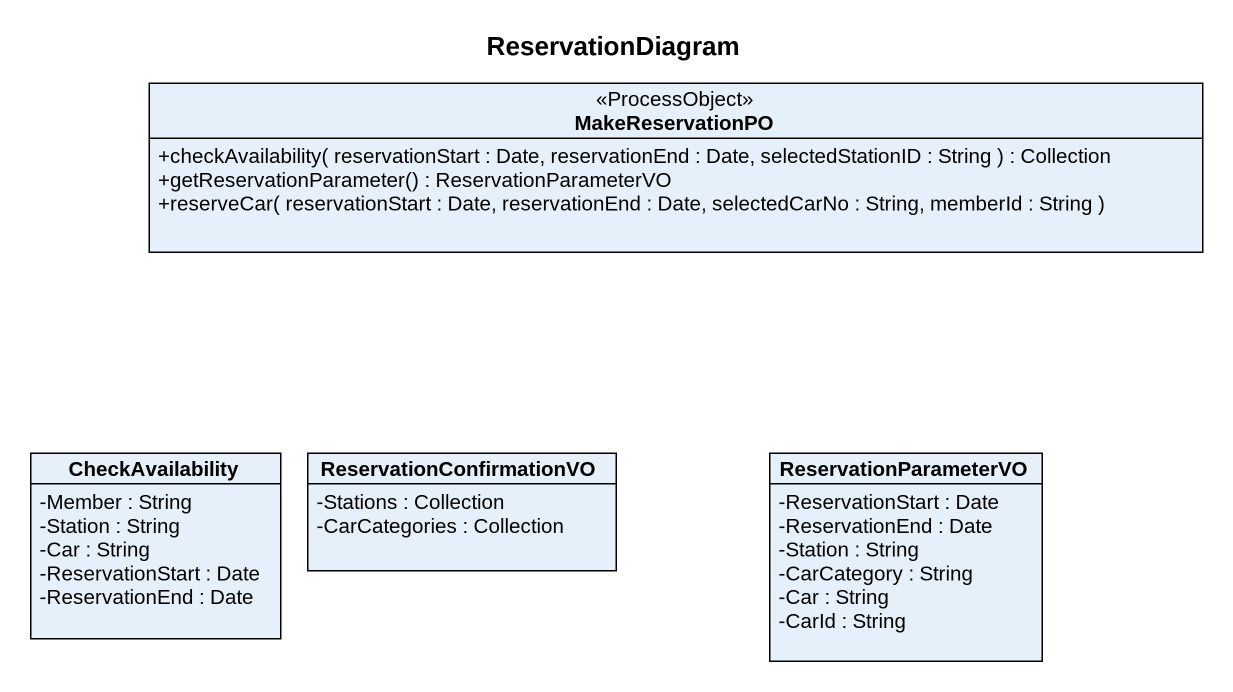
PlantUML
@startuml
title ReservationDiagram
hide circle
hide empty members
skinparam classAttributeIconSize 0
class MakeReservationPO <<ProcessObject>> {
  +checkAvailability( reservationStart : Date, reservationEnd : Date, selectedStationID : String ) : Collection
  +getReservationParameter() : ReservationParameterVO
  +reserveCar( reservationStart : Date, reservationEnd : Date, selectedCarNo : String, memberId : String )
}
class CheckAvailability {
  -Member : String
  -Station : String
  -Car : String
  -ReservationStart : Date
  -ReservationEnd : Date
}
class ReservationConfirmationVO {
  -Stations : Collection
  -CarCategories : Collection
}
class ReservationParameterVO {
  -ReservationStart : Date
  -ReservationEnd : Date
  -Station : String
  -CarCategory : String
  -Car : String
  -CarId : String
}
@enduml
